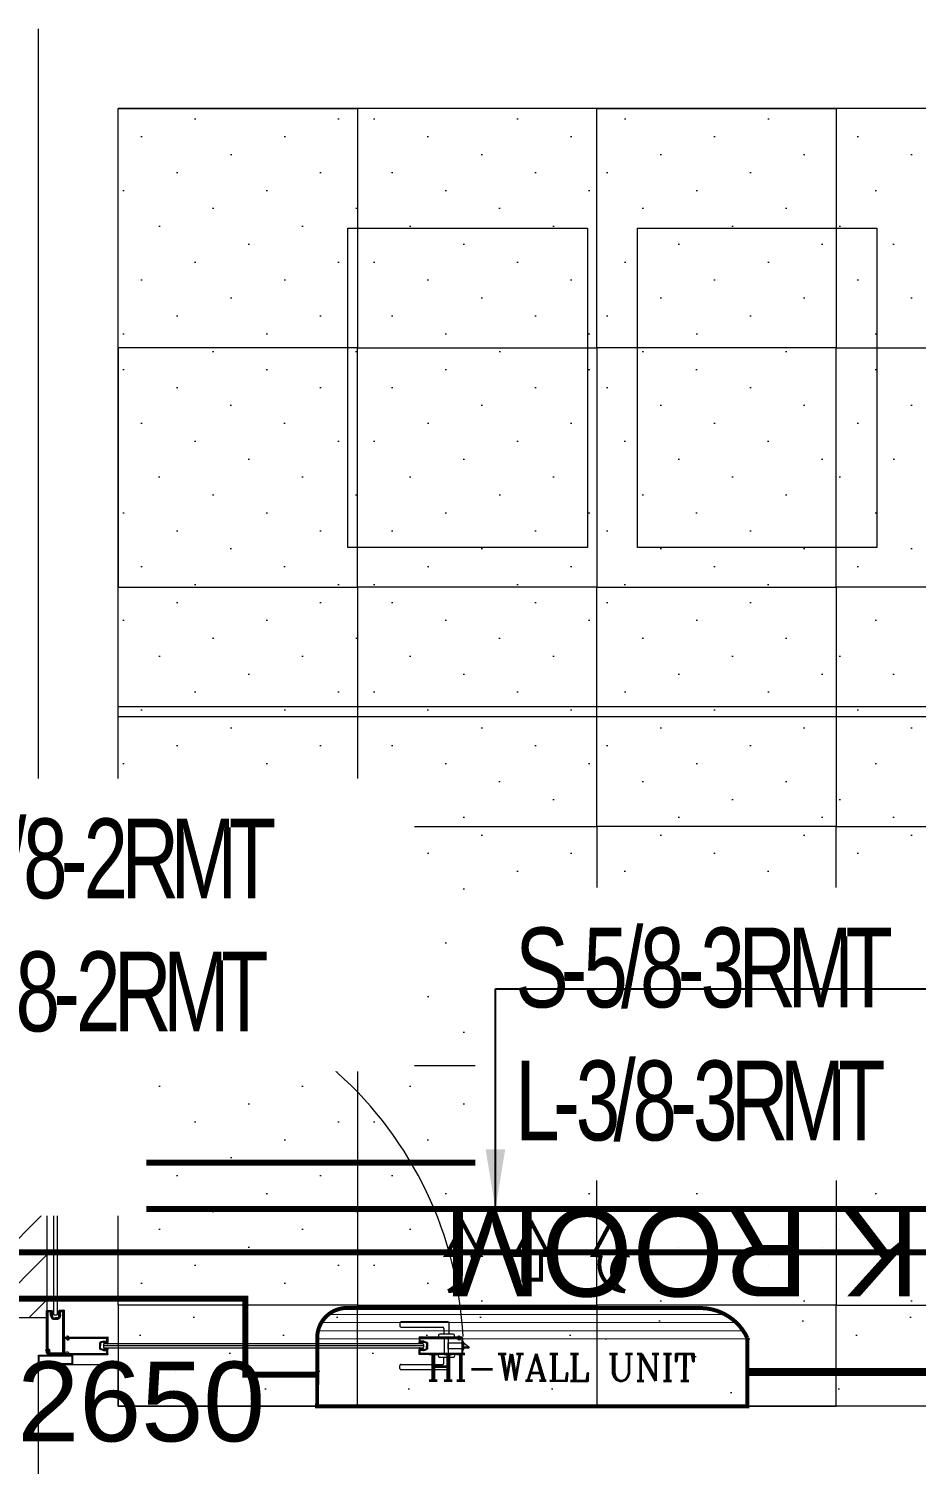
# Model space of a CAD drawing. Header units: millimetres. Extents: x -81374 to 485233, y -39075 to 157313.
# Drawn here: x 42463 to 44689, y 21458 to 25056 of the extents above; entities that cross this region are included whole.
import ezdxf
from ezdxf.enums import TextEntityAlignment as Align

# ---------------------------------------------------------------- set-up
doc = ezdxf.new("R2010")
doc.units = ezdxf.units.MM
doc.linetypes.add('HIDDEN', pattern=[0.375, 0.25, -0.125])
for name, color, linetype in [('2', 7, 'Continuous'), ('ceilings', 253, 'Continuous'), ('M-HVAC ELLIPTICAL DUCT', 6, 'Continuous'), ('M-HVAC VRV PIPE', 152, 'Continuous'), ('M-HVAC-ELEPTICAL DUCT', 6, 'Continuous'), ('M-HVAC-TEXT', 7, 'Continuous'), ('PCE-HVACTEXT', 7, 'Continuous')]:
    doc.layers.add(name, color=color, linetype=linetype)
for name, color, linetype, lineweight in [('CB-AC CABLE TRAY', 213, 'Continuous', 15), ('COPPER PIPE ', 4, 'Continuous', 30), ('DRAIN PIPE', 76, 'Continuous', 30), ('G-IMPT', 8, 'Continuous', 5), ('M HVAC CFM TEXT', 3, 'Continuous', 30), ('MEP HVAC UNITS', 160, 'Continuous', 5), ('P-PIPE-IDEN', 7, 'Continuous', 9)]:
    doc.layers.add(name, color=color, linetype=linetype, lineweight=lineweight)
doc.styles.add('Arial_2', font='arial.ttf', dxfattribs={"height": 75})
doc.styles.add('Herbalife_Third Floor - Furniture Layout - 210201$0$CG', font='GOTHIC.TTF')
doc.styles.add('ROMAND', font='romand__.ttf')
doc.styles.add('romans', font='stylu.ttf', dxfattribs={"height": 125})
doc.styles.add('rs', font='romans.shx', dxfattribs={"width": 0.75})
doc.styles.get("Standard").update_dxf_attribs({"font": 'arial.ttf'})
doc.dimstyles.new('GLAZ ALU', dxfattribs={"dimscale": 100, "dimtxt": 2, "dimasz": 1.4, "dimexe": 0.8, "dimexo": 0.8, "dimgap": 0.75, "dimtad": 1, "dimdec": 0, "dimzin": 0, "dimdsep": 46, "dimtxsty": 'rs', "dimcen": 0.09, "dimclrd": 8, "dimclre": 8, "dimclrt": 2, "dimadec": 0, "dimazin": 0, "dimtfac": 1, "dimtdec": 0, "dimtmove": 0, "dimatfit": 3, "dimfxl": 1, "dimtolj": 1, "dimtzin": 0, "dimarcsym": 0})
doc.dimstyles.new('Vayucon', dxfattribs={"dimtxt": 200, "dimasz": 150, "dimexe": 0, "dimexo": 0, "dimgap": 9e-05, "dimtad": 1, "dimdec": 0, "dimrnd": 5, "dimzin": 0, "dimdsep": 46, "dimtxsty": 'ROMAND', "dimcen": 90, "dimclre": 99, "dimclrt": 7, "dimadec": 0, "dimazin": 0, "dimtfac": 1, "dimtdec": 0, "dimtofl": 0, "dimtmove": 1, "dimatfit": 3, "dimfxl": 1, "dimtolj": 1, "dimtzin": 0, "dimarcsym": 0})
pattern_1 = [(135, (5564.5, 5077.8), (-134.70384, -44.90128), [0, -127])]

# ---------------------------------------------------------------- blocks, each defined once
blk = doc.blocks.new('A$C4A242C7C')
at = {"layer": '2', "color": 6, "linetype": 'Continuous'}
for p, q in [((0, 4), (0, 115.4)), ((0.4, 115.8), (0.6, 115.8)), ((1.4, 115), (13, 115)), ((13, 115), (13, 112.6)), ((32, 115), (32, 112.6)), ((43.6, 115), (32, 115)), ((44.6, 115.8), (44.4, 115.8)), ((45, 11.7), (45, 115.4)), ((2, 113), (10.5, 113)), ((2, 4), (2, 113)), ((10.5, 103.9), (10.5, 113)), ((10.6, 103.4), (12.8, 95.2)), ((14, 111.3), (12.5, 111.3)), ((12.5, 104.8), (12.5, 111.3)), ((14, 104.8), (12.5, 104.8)), ((14.8, 103.8), (12.5, 103.8)), ((12.5, 103.8), (14.7, 95.7)), ((14.7, 112.6), (13, 112.6)), ((14, 110), (14, 111.3)), ((14, 106.1), (14, 104.8)), ((14.3, 109.8), (15, 110)), ((14.3, 106.3), (15, 106.1)), ((14.7, 112.6), (15.2, 110.4)), ((14.7, 95.7), (22.5, 95.7)), ((30.3, 93.7), (14.7, 93.7)), ((14.8, 103.8), (15.2, 105.6)), ((30.3, 95.7), (22.5, 95.7)), ((30.3, 112.6), (29.8, 110.4)), ((30.2, 103.8), (29.8, 105.6)), ((30.7, 109.8), (30, 110)), ((30.7, 106.3), (30, 106.1)), ((30.2, 103.8), (32.5, 103.8)), ((32, 112.6), (30.3, 112.6)), ((32.5, 103.8), (30.3, 95.7)), ((31, 111.3), (32.5, 111.3)), ((31, 110), (31, 111.3)), ((31, 106.1), (31, 104.8)), ((31, 104.8), (32.5, 104.8)), ((34.4, 103.4), (32.2, 95.2)), ((32.5, 104.8), (32.5, 111.3)), ((34.5, 113), (43, 113)), ((34.5, 103.9), (34.5, 113)), ((43, 14.2), (43, 113)), ((4, 2), (41, 2)), ((4, 0), (41, 0)), ((38.5, 8.4), (38.5, 11.7)), ((42.5, 13.7), (40.5, 13.7)), ((40.5, 8.8), (40.5, 11.3)), ((42.5, 6.4), (40.5, 6.4)), ((44, 11.7), (40.9, 11.7)), ((44, 8.4), (40.9, 8.4)), ((43, 4), (43, 5.9)), ((44, 11.6), (44, 11.7)), ((44, 8.4), (44, 8.5)), ((44.4, 11.2), (44.5, 11.2)), ((44.4, 8.9), (44.5, 8.9)), ((45, 4), (45, 8.4))]:
    blk.add_line(p, q, dxfattribs=at)
for centre, radius, start, end in [((0.4, 115.4), 0.4, 90, 180), ((0.6, 115.4), 0.4, 0, 90), ((1.4, 115.4), 0.4, 180, 270), ((43.6, 115.4), 0.4, 270, 0), ((44.4, 115.4), 0.4, 90, 180), ((44.6, 115.4), 0.4, 0, 90), ((12.5, 103.9), 2, 180, 195), ((14.7, 95.7), 2, 195, 270), ((14.2, 110), 0.2, 180, 285), ((14.2, 106.1), 0.2, 75, 180), ((14.8, 110.3), 0.4, 285, 15), ((14.8, 105.7), 0.4, 345, 75), ((30.1, 110.3), 0.4, 165, 255), ((30.1, 105.7), 0.4, 105, 195), ((30.3, 95.7), 2, 270, 345), ((30.8, 110), 0.2, 255, 0), ((30.8, 106.1), 0.2, 0, 105), ((32.5, 103.9), 2, 345, 0), ((4, 4), 4, 180, 270), ((4, 4), 2, 180, 270), ((40.5, 11.7), 2, 90, 180), ((40.5, 8.4), 2, 180, 270), ((40.9, 11.3), 0.4, 90, 180), ((40.9, 8.8), 0.4, 180, 270), ((41, 4), 4, 270, 0), ((41, 4), 2, 270, 0), ((42.5, 14.2), 0.5, 270, 0), ((42.5, 5.9), 0.5, 0, 90), ((44.4, 11.6), 0.4, 180, 270), ((44.4, 8.5), 0.4, 90, 180), ((44.5, 11.7), 0.5, 270, 0), ((44.5, 8.4), 0.5, 0, 90)]:
    blk.add_arc(centre, radius, start, end, dxfattribs=at)
blk = doc.blocks.new('floor plan 1')
at = {"layer": 'G-IMPT', "color": 8, "ltscale": 500}
for p, q in [((15683, -60478.4), (15683, -60782.9)), ((9088, -60678.4), (15483, -60678.4)), ((15483, -60678.4), (15483, -60782.9)), ((14653.5, -60800.5), (14653.5, -60773.4)), ((14656.8, -60770), (14774, -60770)), ((14777.3, -60773.4), (14777.3, -60780)), ((14618.7, -60812.3), (14618.7, -60847.6)), ((14620.6, -60812.3), (14620.6, -60847.6)), ((14622.5, -60808.5), (14728.6, -60808.5)), ((14622.5, -60810.4), (14726.3, -60810.4)), ((14640.1, -60808.5), (14640.1, -60803.8)), ((14643.5, -60800.5), (14676.8, -60800.5)), ((14655.4, -60808.5), (14664.9, -60808.5)), ((14655.4, -60851.4), (14655.4, -60808.5)), ((14664.9, -60808.5), (14664.9, -60851.4)), ((14666.8, -60786.7), (14666.8, -60800.5)), ((14774, -60783.4), (14670.1, -60783.4)), ((14680.1, -60803.8), (14680.1, -60808.5)), ((14726.3, -60810.4), (14726.3, -60818.5)), ((14728.2, -60809.8), (14728.2, -60820.9)), ((14729, -60808.9), (14729, -60809.1)), ((15683, -60782.9), (15483, -60782.9)), ((15508.4, -60808.9), (15508.4, -60809.1)), ((15614.9, -60808.5), (15508.8, -60808.5)), ((15509.2, -60809.8), (15509.2, -60820.9)), ((15511.1, -60810.4), (15511.1, -60818.5)), ((15614.9, -60810.4), (15511.1, -60810.4)), ((15683, -60782.9), (15583, -60782.9)), ((15597.3, -60806.7), (15597.3, -60782.9)), ((15597.3, -60782.9), (15683, -60782.9)), ((15683, -60806.7), (15597.3, -60806.7)), ((15599.2, -60804.8), (15599.2, -60784.8)), ((15599.2, -60784.8), (15681.1, -60784.8)), ((15681.1, -60804.8), (15599.2, -60804.8)), ((15660.6, -60806.7), (15613.8, -60806.7)), ((15615.2, -60808.5), (15660.6, -60808.5)), ((15616.8, -60812.3), (15616.8, -60847.6)), ((15618.7, -60812.3), (15618.7, -60847.6)), ((15660.6, -60808.5), (15660.6, -60806.7)), ((15681.1, -60784.8), (15681.1, -60804.8)), ((15683, -60782.9), (15683, -60806.7)), ((14603.7, -60827.1), (14603.7, -60824.2)), ((14603.7, -60824.2), (14616.5, -60824.2)), ((14615.1, -60835.7), (14603.7, -60827.1)), ((14616.5, -60827.1), (14603.7, -60827.1)), ((14616.5, -60835.7), (14615.1, -60835.7)), ((14618.7, -60820.4), (14616.5, -60820.4)), ((14616.5, -60820.4), (14616.5, -60839.5)), ((14616.5, -60839.5), (14618.7, -60839.5)), ((14618.7, -60839.5), (14618.7, -60820.4)), ((14620.2, -60821.4), (14618.7, -60821.4)), ((14618.7, -60821.4), (14618.7, -60838.5)), ((14618.7, -60838.5), (14620.2, -60838.5)), ((14620.2, -60838.5), (14620.2, -60821.4)), ((14620.2, -60822.3), (14655.4, -60822.3)), ((14620.2, -60837.5), (14620.2, -60822.3)), ((14655.4, -60837.5), (14620.2, -60837.5)), ((14622.5, -60849.5), (14624.3, -60849.5)), ((14622.5, -60851.4), (14626.6, -60851.4)), ((14624.7, -60849), (14624.7, -60847.1)), ((14626.6, -60845.2), (14629.8, -60845.2)), ((14626.6, -60850.4), (14626.6, -60847.5)), ((14626.6, -60850.4), (14626.7, -60850.4)), ((14627, -60847.1), (14629.4, -60847.1)), ((14627.1, -60850.8), (14627.1, -60850.9)), ((14628.8, -60847.3), (14627.5, -60847.3)), ((14627.5, -60847.3), (14627.5, -60852.6)), ((14628.8, -60849), (14627.5, -60849)), ((14628.8, -60850.8), (14627.5, -60850.8)), ((14628.8, -60847.3), (14628.8, -60852.6)), ((14629.3, -60850.8), (14629.3, -60850.9)), ((14629.7, -60850.4), (14629.8, -60850.4)), ((14629.8, -60850.4), (14629.8, -60847.5)), ((14629.8, -60851.4), (14728.6, -60851.4)), ((14631.7, -60849), (14631.7, -60847.1)), ((14632.2, -60849.5), (14726.3, -60849.5)), ((14640.1, -60851.4), (14640.1, -60856)), ((14655.4, -60822.3), (14655.4, -60837.5)), ((14664.9, -60851.4), (14655.4, -60851.4)), ((14680.1, -60856), (14680.1, -60851.4)), ((14707.9, -60837.4), (14707.9, -60822.5)), ((14717.2, -60818.6), (14709.3, -60820.7)), ((14717.2, -60841.3), (14709.3, -60839.2)), ((14717.5, -60820.4), (14709.8, -60822.5)), ((14709.8, -60822.5), (14709.8, -60829.9)), ((14709.8, -60837.4), (14709.8, -60829.9)), ((14717.5, -60839.4), (14709.8, -60837.4)), ((14717.5, -60822.6), (14717.5, -60820.4)), ((14717.5, -60822.6), (14719.2, -60823)), ((14717.5, -60826.6), (14718.9, -60825.2)), ((14717.5, -60833.3), (14717.5, -60826.6)), ((14717.5, -60829.9), (15519.9, -60829.9)), ((14718.9, -60834.7), (14717.5, -60833.3)), ((14717.5, -60837.3), (14719.2, -60836.9)), ((14717.5, -60837.3), (14717.5, -60839.4)), ((14717.6, -60818.5), (14726.3, -60818.5)), ((14717.6, -60841.4), (14726.3, -60841.4)), ((14718.5, -60821.8), (14718.5, -60820.4)), ((14718.5, -60820.4), (14724.7, -60820.4)), ((14719.7, -60821.8), (14718.5, -60821.8)), ((14718.5, -60838), (14718.5, -60839.5)), ((14719.7, -60838), (14718.5, -60838)), ((14718.5, -60839.5), (14724.7, -60839.5)), ((15518.5, -60825.2), (14718.9, -60825.2)), ((14718.9, -60834.7), (15518.5, -60834.7)), ((14719.9, -60822.1), (14719.7, -60822.7)), ((14719.9, -60837.8), (14719.7, -60837.1)), ((14723.2, -60822.1), (14723.4, -60822.7)), ((14723.2, -60837.8), (14723.4, -60837.1)), ((14723.4, -60821.8), (14724.7, -60821.8)), ((14723.4, -60838), (14724.7, -60838)), ((14725.9, -60822.5), (14723.9, -60823)), ((14725.9, -60837.4), (14723.9, -60836.9)), ((14724.7, -60821.8), (14724.7, -60820.4)), ((14724.7, -60838), (14724.7, -60839.5)), ((14728.2, -60820.9), (14725.9, -60820.9)), ((14725.9, -60822.5), (14725.9, -60820.9)), ((14725.9, -60839), (14725.9, -60837.4)), ((14728.2, -60839), (14725.9, -60839)), ((14726.3, -60841.4), (14726.3, -60849.5)), ((14728.2, -60850), (14728.2, -60839)), ((14729, -60851), (14729, -60850.8)), ((15508.4, -60851), (15508.4, -60850.8)), ((15607.6, -60851.4), (15508.8, -60851.4)), ((15509.2, -60820.9), (15511.5, -60820.9)), ((15509.2, -60839), (15511.5, -60839)), ((15509.2, -60850), (15509.2, -60839)), ((15519.7, -60818.5), (15511.1, -60818.5)), ((15511.1, -60841.4), (15511.1, -60849.5)), ((15519.7, -60841.4), (15511.1, -60841.4)), ((15605.2, -60849.5), (15511.1, -60849.5)), ((15511.5, -60822.5), (15511.5, -60820.9)), ((15511.5, -60822.5), (15513.5, -60823)), ((15511.5, -60837.4), (15513.5, -60836.9)), ((15511.5, -60839), (15511.5, -60837.4)), ((15512.7, -60821.8), (15512.7, -60820.4)), ((15518.9, -60820.4), (15512.7, -60820.4)), ((15514, -60821.8), (15512.7, -60821.8)), ((15512.7, -60838), (15512.7, -60839.5)), ((15514, -60838), (15512.7, -60838)), ((15518.9, -60839.5), (15512.7, -60839.5)), ((15514.2, -60822.1), (15514, -60822.7)), ((15514.2, -60837.8), (15514, -60837.1)), ((15517.5, -60822.1), (15517.7, -60822.7)), ((15517.5, -60837.8), (15517.7, -60837.1)), ((15517.7, -60821.8), (15518.9, -60821.8)), ((15517.7, -60838), (15518.9, -60838)), ((15519.9, -60822.6), (15518.1, -60823)), ((15519.9, -60837.3), (15518.1, -60836.9)), ((15519.9, -60826.6), (15518.5, -60825.2)), ((15518.5, -60834.7), (15519.9, -60833.3)), ((15518.9, -60821.8), (15518.9, -60820.4)), ((15518.9, -60838), (15518.9, -60839.5)), ((15519.9, -60822.6), (15519.9, -60820.4)), ((15519.9, -60820.4), (15527.5, -60822.5)), ((15519.9, -60833.3), (15519.9, -60826.6)), ((15519.9, -60837.3), (15519.9, -60839.4)), ((15519.9, -60839.4), (15527.5, -60837.4)), ((15520.2, -60818.6), (15528, -60820.7)), ((15520.2, -60841.3), (15528, -60839.2)), ((15527.5, -60822.5), (15527.5, -60829.9)), ((15527.5, -60837.4), (15527.5, -60829.9)), ((15529.5, -60837.4), (15529.5, -60822.5)), ((15605.7, -60849), (15605.7, -60847.1)), ((15610.7, -60845.2), (15607.6, -60845.2)), ((15607.6, -60850.4), (15607.6, -60847.5)), ((15607.7, -60850.4), (15607.6, -60850.4)), ((15610.4, -60847.1), (15608, -60847.1)), ((15608.1, -60850.8), (15608.1, -60850.9)), ((15608.5, -60847.3), (15609.8, -60847.3)), ((15608.5, -60847.3), (15608.5, -60852.6)), ((15608.5, -60849), (15609.8, -60849)), ((15608.5, -60850.8), (15609.8, -60850.8)), ((15609.8, -60847.3), (15609.8, -60852.6)), ((15610.3, -60850.8), (15610.3, -60850.9)), ((15610.7, -60850.4), (15610.6, -60850.4)), ((15610.7, -60850.4), (15610.7, -60847.5)), ((15614.9, -60851.4), (15610.7, -60851.4)), ((15612.6, -60849), (15612.6, -60847.1)), ((15614.9, -60849.5), (15613.1, -60849.5)), ((15657.5, -60818.7), (15657.5, -60817.4)), ((15657.5, -60817.4), (15662.8, -60817.4)), ((15657.5, -60818.7), (15662.8, -60818.7)), ((15659.2, -60818.7), (15659.2, -60817.4)), ((15661, -60818.7), (15661, -60817.4)), ((15662.8, -60817.4), (15665.2, -60816.7)), ((15662.8, -60817.6), (15665.2, -60817.1)), ((15662.8, -60818.7), (15662.8, -60817.4)), ((15662.8, -60817.8), (15665.2, -60817.6)), ((15662.8, -60818), (15665.2, -60818)), ((15662.8, -60818.2), (15665.2, -60818.5)), ((15662.8, -60818.5), (15665.2, -60818.9)), ((15662.8, -60818.7), (15665.2, -60819.4)), ((14627.5, -60852.6), (14626.8, -60855)), ((14627.7, -60852.6), (14627.2, -60855)), ((14628.8, -60852.6), (14627.5, -60852.6)), ((14627.9, -60852.6), (14627.7, -60855)), ((14628.1, -60852.6), (14628.1, -60855)), ((14628.3, -60852.6), (14628.6, -60855)), ((14628.6, -60852.6), (14629, -60855)), ((14628.8, -60852.6), (14629.5, -60855)), ((14643.5, -60859.4), (14676.8, -60859.4)), ((14653.5, -60859.4), (14653.5, -60886.5)), ((14666.8, -60873.2), (14666.8, -60859.4)), ((14774, -60876.5), (14670.1, -60876.5)), ((14777.3, -60886.5), (14777.3, -60879.8)), ((15608.5, -60852.6), (15607.8, -60855)), ((15608.7, -60852.6), (15608.3, -60855)), ((15608.5, -60852.6), (15609.8, -60852.6)), ((15609, -60852.6), (15608.7, -60855)), ((15609.2, -60852.6), (15609.2, -60855)), ((15609.4, -60852.6), (15609.6, -60855)), ((15609.6, -60852.6), (15610.1, -60855)), ((15609.8, -60852.6), (15610.5, -60855)), ((14656.8, -60889.8), (14774, -60889.8)), ((15636.8, -60907.3), (15635.4, -60908.7)), ((15635.4, -60908.7), (15635.4, -61655.1)), ((15643.5, -60907.3), (15636.8, -60907.3)), ((15644.9, -60908.7), (15643.5, -60907.3)), ((15644.9, -61655.1), (15644.9, -60908.7)), ((15636.8, -61656.5), (15635.4, -61655.1)), ((15643.4, -61656.5), (15636.8, -61656.5)), ((15644.9, -61655.1), (15643.4, -61656.5)), ((15657.4, -61745.2), (15657.4, -61746.5)), ((15657.4, -61745.2), (15662.8, -61745.2)), ((15657.4, -61746.5), (15662.8, -61746.5)), ((15659.2, -61745.2), (15659.2, -61746.5)), ((15661, -61745.2), (15661, -61746.5)), ((15662.8, -61745.2), (15665.2, -61744.5)), ((15662.8, -61745.4), (15665.2, -61745)), ((15662.8, -61745.2), (15662.8, -61746.5)), ((15662.8, -61745.6), (15665.2, -61745.4)), ((15662.8, -61745.9), (15665.2, -61745.9)), ((15662.8, -61746.1), (15665.2, -61746.3)), ((15662.8, -61746.3), (15665.2, -61746.8)), ((15662.8, -61746.5), (15665.2, -61747.2)), ((15483, -61782.9), (15483, -63931.5)), ((15683, -61782.9), (15483, -61782.9)), ((15683, -61782.9), (15583, -61782.9)), ((15683, -61759.1), (15597.3, -61759.1)), ((15597.3, -61759.1), (15597.3, -61782.9)), ((15597.3, -61782.9), (15683, -61782.9)), ((15681.1, -61761), (15599.2, -61761)), ((15599.2, -61761), (15599.2, -61781)), ((15599.2, -61781), (15681.1, -61781)), ((15681.1, -61781), (15681.1, -61761)), ((15683, -61782.9), (15683, -61759.1)), ((15683, -61782.9), (15683, -64131.5)), ((9088, -62406.5), (15483, -62406.5)), ((9088, -62431.5), (15483, -62431.5)), ((13581, -63631.5), (13581, -62831.5)), ((13581, -62831.5), (14181, -62831.5)), ((14181, -62831.5), (14181, -63631.5)), ((14306.9, -63631.5), (14306.9, -62831.5)), ((14306.9, -62831.5), (14906.9, -62831.5)), ((14906.9, -62831.5), (14906.9, -63631.5)), ((14181, -63631.5), (13581, -63631.5)), ((14906.9, -63631.5), (14306.9, -63631.5)), ((7261.7, -63931.5), (15483, -63931.5))]:
    blk.add_line(p, q, dxfattribs=at)
for centre, radius, start, end in [((14656.8, -60773.4), 3.33, 90, 180), ((14774, -60773.4), 3.33, 0, 90), ((14622.5, -60812.3), 3.81, 90, 180), ((14622.5, -60812.3), 1.9, 90, 180), ((14643.5, -60803.8), 3.33, 90, 180), ((14670.1, -60786.7), 3.33, 90, 180), ((14676.8, -60803.8), 3.33, 0, 90), ((14728.6, -60809.8), 0.381, 90, 180), ((14728.6, -60808.9), 0.381, 0, 90), ((14728.6, -60809.1), 0.381, 270, 0), ((14774, -60780), 3.33, 270, 0), ((15508.8, -60808.9), 0.381, 90, 180), ((15508.8, -60809.1), 0.381, 180, 270), ((15508.8, -60809.8), 0.381, 0, 90), ((15614.9, -60812.3), 3.81, 0, 90), ((15614.9, -60812.3), 1.9, 0, 90), ((14622.5, -60847.6), 3.81, 180, 270), ((14622.5, -60847.6), 1.9, 180, 270), ((14624.3, -60849), 0.476, 270, 0), ((14626.6, -60847.1), 1.9, 90, 180), ((14627, -60847.5), 0.381, 90, 180), ((14626.6, -60850.9), 0.476, 270, 0), ((14626.7, -60850.8), 0.381, 0, 90), ((14629.7, -60850.8), 0.381, 90, 180), ((14629.8, -60850.9), 0.476, 180, 270), ((14629.4, -60847.5), 0.381, 0, 90), ((14629.8, -60847.1), 1.9, 0, 90), ((14632.2, -60849), 0.476, 180, 270), ((14709.8, -60822.5), 1.9, 105, 180), ((14709.8, -60837.4), 1.9, 180, 255), ((14717.6, -60820.4), 1.9, 90, 105), ((14717.6, -60839.5), 1.9, 255, 270), ((14719.3, -60822.7), 0.381, 255, 345), ((14719.3, -60837.2), 0.381, 15, 105), ((14719.7, -60822), 0.19, 345, 90), ((14719.7, -60837.8), 0.19, 270, 15), ((14723.4, -60822), 0.19, 90, 195), ((14723.4, -60837.8), 0.19, 165, 270), ((14723.8, -60822.7), 0.381, 195, 285), ((14723.8, -60837.2), 0.381, 75, 165), ((14728.6, -60850), 0.381, 180, 270), ((14728.6, -60850.8), 0.381, 0, 90), ((14728.6, -60851), 0.381, 270, 0), ((15508.8, -60850.8), 0.381, 90, 180), ((15508.8, -60851), 0.381, 180, 270), ((15508.8, -60850), 0.381, 270, 0), ((15513.6, -60822.7), 0.381, 255, 345), ((15513.6, -60837.2), 0.381, 15, 105), ((15514, -60822), 0.19, 345, 90), ((15514, -60837.8), 0.19, 270, 15), ((15517.7, -60822), 0.19, 90, 195), ((15517.7, -60837.8), 0.19, 165, 270), ((15518, -60822.7), 0.381, 195, 285), ((15518, -60837.2), 0.381, 75, 165), ((15519.7, -60820.4), 1.9, 75, 90), ((15519.7, -60839.5), 1.9, 270, 285), ((15527.5, -60822.5), 1.9, 0, 75), ((15527.5, -60837.4), 1.9, 285, 0), ((15605.2, -60849), 0.476, 270, 0), ((15607.6, -60847.1), 1.9, 90, 180), ((15608, -60847.5), 0.381, 90, 180), ((15607.6, -60850.9), 0.476, 270, 0), ((15607.7, -60850.8), 0.381, 0, 90), ((15610.6, -60850.8), 0.381, 90, 180), ((15610.7, -60850.9), 0.476, 180, 270), ((15610.4, -60847.5), 0.381, 0, 90), ((15610.7, -60847.1), 1.9, 0, 90), ((15613.1, -60849), 0.476, 180, 270), ((15614.9, -60847.6), 3.81, 270, 0), ((15614.9, -60847.6), 1.9, 270, 0), ((15567.9, -60806.7), 950.6, 182.8185, 273.4941), ((14643.5, -60856), 3.33, 180, 270), ((14656.8, -60886.5), 3.33, 180, 270), ((14670.1, -60873.2), 3.33, 180, 270), ((14676.8, -60856), 3.33, 270, 360), ((14774, -60879.8), 3.33, 0, 90), ((14774, -60886.5), 3.33, 270, 0), ((26329.5, -60829.7), 10746.5, 182.72932, 184.97174)]:
    blk.add_arc(centre, radius, start, end, dxfattribs=at)
at = {"layer": 'G-IMPT', "color": 8, "ltscale": 500, "extrusion": (0, 0, -1)}
blk.add_arc((-15611, -60810.3), 4.58, 156.5437, 128.2063, dxfattribs=at)
at = {"layer": 'G-IMPT', "color": 8, "ltscale": 500}
for points in [[(14722, -60824.1), (14721.8, -60823.4), (14721.1, -60823.5), (14721.8, -60824.8)], [(14722, -60835.8), (14721.8, -60836.5), (14721.1, -60836.4), (14721.8, -60835.1)], [(14722.9, -60824.1), (14722.9, -60823.3), (14721.8, -60823.4), (14722, -60824.1)], [(14722.9, -60835.7), (14722.9, -60836.5), (14721.8, -60836.5), (14722, -60835.8)], [(14723.2, -60824.8), (14723.2, -60822.5), (14722.9, -60823.3), (14722.9, -60824.1)], [(14723.2, -60835.1), (14723.2, -60837.3), (14722.9, -60836.5), (14722.9, -60835.7)], [(14723.6, -60824.1), (14723.5, -60823.3), (14723.2, -60822.5), (14723.2, -60824.8)], [(14723.6, -60835.7), (14723.5, -60836.6), (14723.2, -60837.3), (14723.2, -60835.1)], [(14724.3, -60824.2), (14724.2, -60823.2), (14723.5, -60823.3), (14723.6, -60824.1)], [(14724.3, -60835.7), (14724.2, -60836.6), (14723.5, -60836.6), (14723.6, -60835.7)], [(14724.5, -60824.9), (14724.4, -60823.2), (14724.2, -60823.2), (14724.3, -60824.2)], [(14724.5, -60835), (14724.4, -60836.7), (14724.2, -60836.6), (14724.3, -60835.7)], [(14725, -60824.2), (14724.7, -60823.2), (14724.4, -60823.2), (14724.5, -60824.9)], [(14725, -60835.7), (14724.7, -60836.7), (14724.4, -60836.7), (14724.5, -60835)], [(14727.3, -60824.3), (14726.6, -60823.1), (14724.7, -60823.2), (14725, -60824.2)], [(14727.3, -60835.6), (14726.6, -60836.8), (14724.7, -60836.7), (14725, -60835.7)], [(14727.6, -60825.3), (14727, -60820.9), (14726.6, -60823.1), (14727.3, -60824.3)], [(14727.6, -60834.6), (14727, -60839), (14726.6, -60836.8), (14727.3, -60835.6)], [(14728.6, -60825.3), (14728.2, -60820.9), (14727, -60820.9), (14727.6, -60825.3)], [(14728.6, -60834.6), (14728.2, -60839), (14727, -60839), (14727.6, -60834.6)], [(15508.8, -60825.3), (15509.2, -60820.9), (15510.4, -60820.9), (15509.8, -60825.3)], [(15508.8, -60834.6), (15509.2, -60839), (15510.4, -60839), (15509.8, -60834.6)], [(15509.8, -60825.3), (15510.4, -60820.9), (15510.8, -60823.1), (15510.1, -60824.3)], [(15509.8, -60834.6), (15510.4, -60839), (15510.8, -60836.8), (15510.1, -60835.6)], [(15510.1, -60824.3), (15510.8, -60823.1), (15512.6, -60823.2), (15512.4, -60824.2)], [(15510.1, -60835.6), (15510.8, -60836.8), (15512.6, -60836.7), (15512.4, -60835.7)], [(15512.4, -60824.2), (15512.6, -60823.2), (15513, -60823.2), (15512.8, -60824.9)], [(15512.4, -60835.7), (15512.6, -60836.7), (15513, -60836.7), (15512.8, -60835)], [(15512.8, -60824.9), (15513, -60823.2), (15513.2, -60823.2), (15513.1, -60824.2)], [(15512.8, -60835), (15513, -60836.7), (15513.2, -60836.6), (15513.1, -60835.7)], [(15513.1, -60824.2), (15513.2, -60823.2), (15513.9, -60823.3), (15513.8, -60824.1)], [(15513.1, -60835.7), (15513.2, -60836.6), (15513.9, -60836.6), (15513.8, -60835.7)], [(15513.8, -60824.1), (15513.9, -60823.3), (15514.2, -60822.5), (15514.2, -60824.8)], [(15513.8, -60835.7), (15513.9, -60836.6), (15514.2, -60837.3), (15514.2, -60835.1)], [(15514.2, -60824.8), (15514.2, -60822.5), (15514.4, -60823.3), (15514.4, -60824.1)], [(15514.2, -60835.1), (15514.2, -60837.3), (15514.4, -60836.5), (15514.4, -60835.7)], [(15514.4, -60824.1), (15514.4, -60823.3), (15515.6, -60823.4), (15515.4, -60824.1)], [(15514.4, -60835.7), (15514.4, -60836.5), (15515.6, -60836.5), (15515.4, -60835.8)], [(15515.4, -60824.1), (15515.6, -60823.4), (15516.3, -60823.5), (15515.6, -60824.8)], [(15515.4, -60835.8), (15515.6, -60836.5), (15516.3, -60836.4), (15515.6, -60835.1)]]:
    blk.add_3dface(points, dxfattribs=at)
at = {"layer": 'G-IMPT', "color": 8, "ltscale": 500, "xscale": -0.9523809523809526, "yscale": 0.9523809523809526, "zscale": 0.9523809523809526, "rotation": 180}
blk.add_blockref('A$C4A242C7C', (15618.7, -60808.5), dxfattribs=at)
at = {"layer": 'G-IMPT', "color": 8, "ltscale": 500, "xscale": 0.9523809523809526, "yscale": 0.9523809523809526, "zscale": 0.9523809523809526}
blk.add_blockref('A$C4A242C7C', (15618.7, -61755.3), dxfattribs=at)
at = {"layer": 'G-IMPT', "color": 8, "ltscale": 500, "style": 'Herbalife_Third Floor - Furniture Layout - 210201$0$CG'}
for s, p in [('NETWORK ROOM', (12167.1, -61173.7)), ('(21\' X 10\'5")', (12615.4, -61550.1))]:
    blk.add_text(s, height=220, dxfattribs=at).set_placement(p)
at = {"layer": 'G-IMPT', "color": 8, "ltscale": 500}
for rotation, p in [(359.9992, (39680.6, -4989.6, 0)), (359.9992, (35886.7, -10139.3, 0)), (270.0008, (28873.3, -20643.5, 0)), (359.9992, (11975.3, -26935.4, 0)), (359.9992, (15267.6, -26935.4, 0)), (359.9992, (26686.3, -26987.7, 0)), (270.0008, (15861.1, -28615, 0)), (89.9992, (23697.8, -33300.6, 0)), (89.9992, (23597.9, -35337.7, 0)), (89.9992, (23597.9, -37388.3, 0)), (359.9992, (13750.4, -37781.5, 0)), (89.9992, (23697.8, -40746.8, 0)), (89.9992, (23597.8, -44302.5, 0)), (89.9992, (23597.8, -46399.1, 0)), (89.9992, (23697.8, -48339.8, 0)), (89.9992, (23697.8, -54280, 0)), (359.9992, (27418.1, -55702.4, 0)), (89.9992, (9671.9, -65856.5, 0)), (359.9992, (4684.1, -67403.4, 0)), (359.9992, (8737.2, -67403.4, 0))]:
    blk.add_attdef('PARTITIONTYPE', text='', height=200, rotation=rotation, dxfattribs=at).set_placement(p, align=Align.MIDDLE_CENTER)
mesh = blk.add_polyface(dxfattribs=at)
corners = [(15635.4, -60917.4), (15631.1, -60916.8), (15633.2, -60916.4), (15634.5, -60917.1)]
mesh.append_faces([[corners[k] for k in face] for face in [(0, 1, 2, 3)]], dxfattribs={"color": 8})
mesh = blk.add_polyface(dxfattribs=at)
corners = [(15635.4, -60918.4), (15631.1, -60918), (15631.1, -60916.8), (15635.4, -60917.4)]
mesh.append_faces([[corners[k] for k in face] for face in [(0, 1, 2, 3)]], dxfattribs={"color": 8})
mesh = blk.add_polyface(dxfattribs=at)
corners = [(15635, -60913), (15632.7, -60913), (15633.5, -60912.8), (15634.3, -60912.8)]
mesh.append_faces([[corners[k] for k in face] for face in [(0, 1, 2, 3)]], dxfattribs={"color": 8})
mesh = blk.add_polyface(dxfattribs=at)
corners = [(15634.3, -60913.4), (15633.5, -60913.3), (15632.7, -60913), (15635, -60913)]
mesh.append_faces([[corners[k] for k in face] for face in [(0, 1, 2, 3)]], dxfattribs={"color": 8})
mesh = blk.add_polyface(dxfattribs=at)
corners = [(15634.5, -60917.1), (15633.2, -60916.4), (15633.4, -60914.6), (15634.4, -60914.8)]
mesh.append_faces([[corners[k] for k in face] for face in [(0, 1, 2, 3)]], dxfattribs={"color": 8})
mesh = blk.add_polyface(dxfattribs=at)
corners = [(15634.4, -60914.1), (15633.4, -60914), (15633.5, -60913.3), (15634.3, -60913.4)]
mesh.append_faces([[corners[k] for k in face] for face in [(0, 1, 2, 3)]], dxfattribs={"color": 8})
mesh = blk.add_polyface(dxfattribs=at)
corners = [(15635.1, -60914.4), (15633.4, -60914.2), (15633.4, -60914), (15634.4, -60914.1)]
mesh.append_faces([[corners[k] for k in face] for face in [(0, 1, 2, 3)]], dxfattribs={"color": 8})
mesh = blk.add_polyface(dxfattribs=at)
corners = [(15634.4, -60914.8), (15633.4, -60914.6), (15633.4, -60914.2), (15635.1, -60914.4)]
mesh.append_faces([[corners[k] for k in face] for face in [(0, 1, 2, 3)]], dxfattribs={"color": 8})
mesh = blk.add_polyface(dxfattribs=at)
corners = [(15634.3, -60912.8), (15633.5, -60912.8), (15633.6, -60911.6), (15634.3, -60911.8)]
mesh.append_faces([[corners[k] for k in face] for face in [(0, 1, 2, 3)]], dxfattribs={"color": 8})
mesh = blk.add_polyface(dxfattribs=at)
corners = [(15634.3, -60911.8), (15633.6, -60911.6), (15633.6, -60910.9), (15635, -60911.6)]
mesh.append_faces([[corners[k] for k in face] for face in [(0, 1, 2, 3)]], dxfattribs={"color": 8})
mesh = blk.add_polyface(dxfattribs=at)
corners = [(15644.8, -60917.4), (15649.2, -60916.8), (15647, -60916.4), (15645.8, -60917.1)]
mesh.append_faces([[corners[k] for k in face] for face in [(3, 2, 1, 0)]], dxfattribs={"color": 8})
mesh = blk.add_polyface(dxfattribs=at)
corners = [(15644.8, -60918.4), (15649.2, -60918), (15649.2, -60916.8), (15644.8, -60917.4)]
mesh.append_faces([[corners[k] for k in face] for face in [(3, 2, 1, 0)]], dxfattribs={"color": 8})
mesh = blk.add_polyface(dxfattribs=at)
corners = [(15646, -60911.8), (15646.6, -60911.6), (15646.6, -60910.9), (15645.2, -60911.6)]
mesh.append_faces([[corners[k] for k in face] for face in [(3, 2, 1, 0)]], dxfattribs={"color": 8})
mesh = blk.add_polyface(dxfattribs=at)
corners = [(15645.2, -60914.4), (15646.8, -60914.2), (15646.8, -60914), (15645.9, -60914.1)]
mesh.append_faces([[corners[k] for k in face] for face in [(3, 2, 1, 0)]], dxfattribs={"color": 8})
mesh = blk.add_polyface(dxfattribs=at)
corners = [(15645.9, -60914.8), (15646.9, -60914.6), (15646.8, -60914.2), (15645.2, -60914.4)]
mesh.append_faces([[corners[k] for k in face] for face in [(3, 2, 1, 0)]], dxfattribs={"color": 8})
mesh = blk.add_polyface(dxfattribs=at)
corners = [(15645.3, -60913), (15647.5, -60913), (15646.7, -60912.8), (15645.9, -60912.8)]
mesh.append_faces([[corners[k] for k in face] for face in [(3, 2, 1, 0)]], dxfattribs={"color": 8})
mesh = blk.add_polyface(dxfattribs=at)
corners = [(15645.9, -60913.4), (15646.8, -60913.3), (15647.5, -60913), (15645.3, -60913)]
mesh.append_faces([[corners[k] for k in face] for face in [(3, 2, 1, 0)]], dxfattribs={"color": 8})
mesh = blk.add_polyface(dxfattribs=at)
corners = [(15645.8, -60917.1), (15647, -60916.4), (15646.9, -60914.6), (15645.9, -60914.8)]
mesh.append_faces([[corners[k] for k in face] for face in [(3, 2, 1, 0)]], dxfattribs={"color": 8})
mesh = blk.add_polyface(dxfattribs=at)
corners = [(15645.9, -60912.8), (15646.7, -60912.8), (15646.6, -60911.6), (15646, -60911.8)]
mesh.append_faces([[corners[k] for k in face] for face in [(3, 2, 1, 0)]], dxfattribs={"color": 8})
mesh = blk.add_polyface(dxfattribs=at)
corners = [(15645.9, -60914.1), (15646.8, -60914), (15646.8, -60913.3), (15645.9, -60913.4)]
mesh.append_faces([[corners[k] for k in face] for face in [(3, 2, 1, 0)]], dxfattribs={"color": 8})
mesh = blk.add_polyface(dxfattribs=at)
corners = [(15635.4, -61645.4), (15631.1, -61645.8), (15631.1, -61647), (15635.4, -61646.4)]
mesh.append_faces([[corners[k] for k in face] for face in [(3, 2, 1, 0)]], dxfattribs={"color": 8})
mesh = blk.add_polyface(dxfattribs=at)
corners = [(15635.4, -61646.4), (15631.1, -61647), (15633.2, -61647.4), (15634.5, -61646.7)]
mesh.append_faces([[corners[k] for k in face] for face in [(3, 2, 1, 0)]], dxfattribs={"color": 8})
mesh = blk.add_polyface(dxfattribs=at)
corners = [(15634.3, -61650.4), (15633.5, -61650.5), (15632.7, -61650.8), (15635, -61650.8)]
mesh.append_faces([[corners[k] for k in face] for face in [(3, 2, 1, 0)]], dxfattribs={"color": 8})
mesh = blk.add_polyface(dxfattribs=at)
corners = [(15635, -61650.8), (15632.7, -61650.8), (15633.5, -61651.1), (15634.3, -61651)]
mesh.append_faces([[corners[k] for k in face] for face in [(3, 2, 1, 0)]], dxfattribs={"color": 8})
mesh = blk.add_polyface(dxfattribs=at)
corners = [(15634.5, -61646.7), (15633.2, -61647.4), (15633.4, -61649.2), (15634.4, -61649)]
mesh.append_faces([[corners[k] for k in face] for face in [(3, 2, 1, 0)]], dxfattribs={"color": 8})
mesh = blk.add_polyface(dxfattribs=at)
corners = [(15634.4, -61649), (15633.4, -61649.2), (15633.4, -61649.6), (15635.1, -61649.5)]
mesh.append_faces([[corners[k] for k in face] for face in [(3, 2, 1, 0)]], dxfattribs={"color": 8})
mesh = blk.add_polyface(dxfattribs=at)
corners = [(15635.1, -61649.5), (15633.4, -61649.6), (15633.4, -61649.8), (15634.3, -61649.7)]
mesh.append_faces([[corners[k] for k in face] for face in [(3, 2, 1, 0)]], dxfattribs={"color": 8})
mesh = blk.add_polyface(dxfattribs=at)
corners = [(15634.3, -61649.7), (15633.4, -61649.8), (15633.5, -61650.5), (15634.3, -61650.4)]
mesh.append_faces([[corners[k] for k in face] for face in [(3, 2, 1, 0)]], dxfattribs={"color": 8})
mesh = blk.add_polyface(dxfattribs=at)
corners = [(15634.3, -61651), (15633.5, -61651.1), (15633.6, -61652.2), (15634.3, -61652)]
mesh.append_faces([[corners[k] for k in face] for face in [(3, 2, 1, 0)]], dxfattribs={"color": 8})
mesh = blk.add_polyface(dxfattribs=at)
corners = [(15634.3, -61652), (15633.6, -61652.2), (15633.6, -61652.9), (15635, -61652.2)]
mesh.append_faces([[corners[k] for k in face] for face in [(3, 2, 1, 0)]], dxfattribs={"color": 8})
mesh = blk.add_polyface(dxfattribs=at)
corners = [(15644.8, -61645.4), (15649.2, -61645.8), (15649.2, -61647), (15644.8, -61646.4)]
mesh.append_faces([[corners[k] for k in face] for face in [(0, 1, 2, 3)]], dxfattribs={"color": 8})
mesh = blk.add_polyface(dxfattribs=at)
corners = [(15644.8, -61646.4), (15649.2, -61647), (15647, -61647.4), (15645.8, -61646.7)]
mesh.append_faces([[corners[k] for k in face] for face in [(0, 1, 2, 3)]], dxfattribs={"color": 8})
mesh = blk.add_polyface(dxfattribs=at)
corners = [(15645.9, -61649), (15646.9, -61649.2), (15646.8, -61649.6), (15645.1, -61649.5)]
mesh.append_faces([[corners[k] for k in face] for face in [(0, 1, 2, 3)]], dxfattribs={"color": 8})
mesh = blk.add_polyface(dxfattribs=at)
corners = [(15645.1, -61649.5), (15646.8, -61649.6), (15646.8, -61649.8), (15645.9, -61649.7)]
mesh.append_faces([[corners[k] for k in face] for face in [(0, 1, 2, 3)]], dxfattribs={"color": 8})
mesh = blk.add_polyface(dxfattribs=at)
corners = [(15646, -61652), (15646.6, -61652.2), (15646.6, -61652.9), (15645.2, -61652.2)]
mesh.append_faces([[corners[k] for k in face] for face in [(0, 1, 2, 3)]], dxfattribs={"color": 8})
mesh = blk.add_polyface(dxfattribs=at)
corners = [(15645.9, -61650.4), (15646.8, -61650.5), (15647.5, -61650.8), (15645.3, -61650.8)]
mesh.append_faces([[corners[k] for k in face] for face in [(0, 1, 2, 3)]], dxfattribs={"color": 8})
mesh = blk.add_polyface(dxfattribs=at)
corners = [(15645.3, -61650.8), (15647.5, -61650.8), (15646.7, -61651.1), (15645.9, -61651)]
mesh.append_faces([[corners[k] for k in face] for face in [(0, 1, 2, 3)]], dxfattribs={"color": 8})
mesh = blk.add_polyface(dxfattribs=at)
corners = [(15645.8, -61646.7), (15647, -61647.4), (15646.9, -61649.2), (15645.9, -61649)]
mesh.append_faces([[corners[k] for k in face] for face in [(0, 1, 2, 3)]], dxfattribs={"color": 8})
mesh = blk.add_polyface(dxfattribs=at)
corners = [(15645.9, -61649.7), (15646.8, -61649.8), (15646.8, -61650.5), (15645.9, -61650.4)]
mesh.append_faces([[corners[k] for k in face] for face in [(0, 1, 2, 3)]], dxfattribs={"color": 8})
mesh = blk.add_polyface(dxfattribs=at)
corners = [(15645.9, -61651), (15646.7, -61651.1), (15646.6, -61652.2), (15646, -61652)]
mesh.append_faces([[corners[k] for k in face] for face in [(0, 1, 2, 3)]], dxfattribs={"color": 8})
blk = doc.blocks.new('GRID')
at = {"layer": 'ceilings', "lineweight": 5, "transparency": 33554597}
h = blk.add_hatch(dxfattribs=at)
h.set_pattern_fill('DOTS', color=8, scale=80, angle=45)
h.paths.add_polyline_path([(56229.9, 61282.6), (56229.9, 61882.6), (56829.9, 61882.6), (56829.9, 61282.6)])
at = {"layer": 'ceilings', "color": 8, "lineweight": 5}
blk.add_lwpolyline([(56229.9, 61282.6), (56229.9, 61882.6), (56829.9, 61882.6), (56829.9, 61282.6)], close=True, dxfattribs=at)
blk = doc.blocks.new('*U131')
at = {"layer": 'CB-AC CABLE TRAY', "true_color": 0xa953a0}
h = blk.add_hatch(dxfattribs=at)
h.set_pattern_fill('ANSI31', color=215, scale=25)
h.set_pattern_definition([(45, (-903033.85, 1103058.81), (-56.1266008, 56.1266008), [])])
h.paths.add_polyline_path([(-88704.9, -150.4), (-88704.9, 299.6), (-86969.5, 299.6), (-86969.5, -150.4)])
at = {"layer": 'CB-AC CABLE TRAY', "color": 215, "true_color": 0xa953a0}
blk.add_lwpolyline([(-88704.9, -150.4), (-88704.9, 299.6), (-86969.5, 299.6), (-86969.5, -150.4)], close=True, dxfattribs=at)
blk = doc.blocks.new('HI-WALL UNIT 2 TR')
at = {"layer": 'MEP HVAC UNITS', "const_width": 10}
for points in [[(381799.9, 121231.1, 0.530834), (381815.8, 121321.7), (381795.8, 121321.7), (381838, 121400), (381880.1, 121321.6), (381860.1, 121321.6, -0.508228), (381800.3, 121231.2)], [(382243.8, 121230.7, -0.530834), (382228, 121321.3), (382248, 121321.3), (382206, 121399.7), (382163.8, 121321.4), (382183.8, 121321.3, 0.508228), (382243.4, 121230.8)]]:
    blk.add_lwpolyline(points, format="xyb", dxfattribs=at)
blk.add_lwpolyline([(381988.6, 121260.3), (382032.9, 121260.3), (382032.9, 121321.5), (382052.9, 121321.5), (382010.9, 121399.9), (381968.7, 121321.5), (381988.7, 121321.5)], close=True, dxfattribs=at)
blk.add_lwpolyline([(382549.9, 120942.6), (381471.9, 120942.6), (381472, 121114.3, -0.414214), (381547.1, 121189.2), (382425.7, 121188.6, -0.303397), (382550, 121114.3)], format="xyb", close=True, dxfattribs=at)
at = {"layer": 'MEP HVAC UNITS', "const_width": 2.53}
for points in [[(382499.1, 121172.3), (381499.5, 121172.3)], [(382542.2, 121132.1), (381474.2, 121132.1)], [(382522.7, 121152.2), (381482.3, 121152.2)], [(382550, 121112), (381472, 121112)]]:
    blk.add_lwpolyline(points, dxfattribs=at)
at = {"layer": 'M HVAC CFM TEXT', "color": 7, "insert": (382420.8, 121040.1), "char_height": 67.2, "width": 904.861, "attachment_point": 6, "rotation": 359.9494}
blk.add_mtext('{\\Fcomplex.shx|c0; HI-WALL UNIT}', dxfattribs=at)

msp = doc.modelspace()

# ---------------------------------------------------------------- hatches: boundary and pattern name
at = {"layer": 'ceilings', "lineweight": 5, "true_color": 0x136734}
h = msp.add_hatch(dxfattribs=at)
h.set_pattern_fill('DOTS', color=116, scale=80, angle=135)
h.set_pattern_definition(pattern_1)
h.paths.add_polyline_path([(42687.8, 21603), (43287.8, 21603), (43287.8, 21856.1), (42687.8, 21856.1)])
h = msp.add_hatch(dxfattribs=at)
h.set_pattern_fill('DOTS', color=116, scale=80, angle=135)
h.set_pattern_definition(pattern_1)
h.paths.add_polyline_path([(43887.8, 21603), (43287.8, 21603), (43287.8, 21856.1), (43887.8, 21856.1)])
h = msp.add_hatch(dxfattribs=at)
h.set_pattern_fill('DOTS', color=116, scale=80, angle=135)
h.set_pattern_definition([(135, (5564.5, 5158.83), (-134.70384, -44.90128), [0, -127])])
h.paths.add_polyline_path([(43887.8, 21603), (44487.8, 21603), (44487.8, 21856.1), (43887.8, 21856.1)])
h = msp.add_hatch(dxfattribs=at)
h.set_pattern_fill('DOTS', color=116, scale=80, angle=135)
h.set_pattern_definition(pattern_1)
h.paths.add_polyline_path([(45087.8, 21603), (44487.8, 21603), (44487.8, 21856.1), (45087.8, 21856.1)])

# ---------------------------------------------------------------- linework, layer by layer
at = {"layer": 'ceilings', "color": 8, "lineweight": 5}
for points in [[(42687.8, 21603), (43287.8, 21603), (43287.8, 21856.1), (42687.8, 21856.1)], [(43887.8, 21603), (43287.8, 21603), (43287.8, 21856.1), (43887.8, 21856.1)], [(43887.8, 21603), (44487.8, 21603), (44487.8, 21856.1), (43887.8, 21856.1)], [(45087.8, 21603), (44487.8, 21603), (44487.8, 21856.1), (45087.8, 21856.1)]]:
    msp.add_lwpolyline(points, close=True, dxfattribs=at)
at = {"layer": 'COPPER PIPE ', "color": 4, "linetype": 'Continuous', "const_width": 15}
for points in [[(42439.6, 22213.9), (45944.2, 22213.9), (45944.2, 23220), (49016.3, 23220), (49016.2, 23134.3)], [(42439.1, 22097.4), (44827.8, 22097.4), (44827.8, 21698.1), (45037.5, 21698.1)]]:
    msp.add_lwpolyline(points, dxfattribs=at)
at = {"layer": 'M-HVAC VRV PIPE', "color": 171, "linetype": 'Continuous', "const_width": 15}
msp.add_lwpolyline([(41613.8, 21872.7), (43006.6, 21872.7), (43006.6, 21682.3), (43186.6, 21682.3)], dxfattribs=at)

# ---------------------------------------------------------------- block references
at = {"linetype": 'Continuous', "rotation": 180}
msp.add_blockref('floor plan 1', (58170.8, -39075.4), dxfattribs=at)
at = {"layer": 'CB-AC CABLE TRAY', "color": 4, "linetype": 'HIDDEN', "rotation": 359.9997198436913}
msp.add_blockref('*U131', (129478.8, 21974.7), dxfattribs=at)
at = {"layer": 'ceilings'}
for p, rotation in [((104570.4, -31973.7), 89.99999999999999), ((105770.4, -31973.7), 89.99999999999999), ((-17994.8, 80486), 270), ((-16794.8, 80486), 270), ((104570.4, -33173.7), 89.99999999999999), ((105770.4, -33173.7), 89.99999999999999), ((-17994.8, 79286), 270), ((-16794.8, 79286), 270), ((104570.4, -34373.7), 89.99999999999999), ((105770.4, -34373.7), 89.99999999999999)]:
    msp.add_blockref('GRID', p, dxfattribs=dict(at, rotation=rotation))
at = {"layer": 'ceilings', "xscale": -1}
for p, rotation in [((-17994.8, -31973.7), 269.9999999999999), ((-16794.8, -31973.7), 269.9999999999999), ((104570.4, 80486), 89.99999999999987), ((105770.4, 80486), 89.99999999999987), ((-17994.8, -33173.7), 269.9999999999999), ((-16794.8, -33173.7), 269.9999999999999), ((104570.4, 79286), 89.99999999999987), ((105770.4, 79286), 89.99999999999987), ((-17994.8, -34373.7), 269.9999999999999), ((-16794.8, -34373.7), 269.9999999999999)]:
    msp.add_blockref('GRID', p, dxfattribs=dict(at, rotation=rotation))
at = {"layer": 'M-HVAC ELLIPTICAL DUCT', "linetype": 'Continuous', "rotation": 360}
msp.add_blockref('HI-WALL UNIT 2 TR', (-338285.3, -99339.6), dxfattribs=at)

# ---------------------------------------------------------------- texts
at = {"layer": 'M-HVAC-ELEPTICAL DUCT', "insert": (41565.7, 21715, 1198.1), "char_height": 200, "attachment_point": 1}
msp.add_mtext('BOCT-2650', dxfattribs=at)

# ---------------------------------------------------------------- next in the draw order: texts
at = {"layer": 'M-HVAC-TEXT', "insert": (43683.2, 22266.7), "char_height": 200, "width": 1193.907, "attachment_point": 7, "style": 'romans', "bg_fill": 2}
msp.add_mtext('{\\W0.75;\\T0.75;\\C4;S-5/8-3RMT \\P\\pxt5.333333;L-3/8-3RMT}', dxfattribs=at)
at = {"layer": 'P-PIPE-IDEN', "insert": (41487.5, 22714.1), "char_height": 200, "width": 1170.464, "attachment_point": 1, "style": 'Arial_2', "bg_fill": 2}
msp.add_mtext('{\\W0.75;\\T0.75;\\C1;VRY-5-6-I\\P4.0TR}', dxfattribs=at)

# ---------------------------------------------------------------- next in the draw order: linework, layer by layer
at = {"layer": 'DRAIN PIPE', "linetype": 'Continuous', "const_width": 20}
msp.add_lwpolyline([(44264.6, 21688.9), (44921.4, 21688.9), (44921.4, 22408.7), (45912.4, 22408.7)], dxfattribs=at)
at = {"layer": 'M-HVAC VRV PIPE', "color": 171, "linetype": 'Continuous', "const_width": 15}
msp.add_lwpolyline([(41612.9, 21989), (46027, 21989), (46027, 22706.6), (47439.8, 22706.6), (47439.8, 21691.1), (47659.7, 21691)], dxfattribs=at)

# ---------------------------------------------------------------- next in the draw order: leaders
at = {"layer": 'M-HVAC VRV PIPE', "color": 4, "linetype": 'Continuous'}
msp.add_leader([(43633.5, 22097.4), (43633.5, 22649.2), (44850.8, 22649.2)], dimstyle='Vayucon', dxfattribs=at)
at = {"layer": 'PCE-HVACTEXT', "ltscale": 0.25}
msp.add_leader([(42045.5, 21872.7), (42045.5, 22915.4), (43278.8, 22915.4)], dimstyle='GLAZ ALU', override={"dimtad": 0, "dimclrd": 7, "dimclrt": 256, "dimfxl": 100, "dimfxlon": 1, "dimtfill": 1, "dimarcsym": 1}, dxfattribs=at)

# ---------------------------------------------------------------- next in the draw order: texts
at = {"layer": 'M-HVAC-TEXT', "insert": (42136.7, 22540.1), "char_height": 200, "width": 1193.907, "attachment_point": 7, "style": 'romans', "bg_fill": 2}
msp.add_mtext('{\\W0.75;\\T0.75;\\C171;S-5/8-2RMT \\P\\pxt7.999999;L-3/8-2RMT}', dxfattribs=at)

doc.saveas('drawing.dxf')
